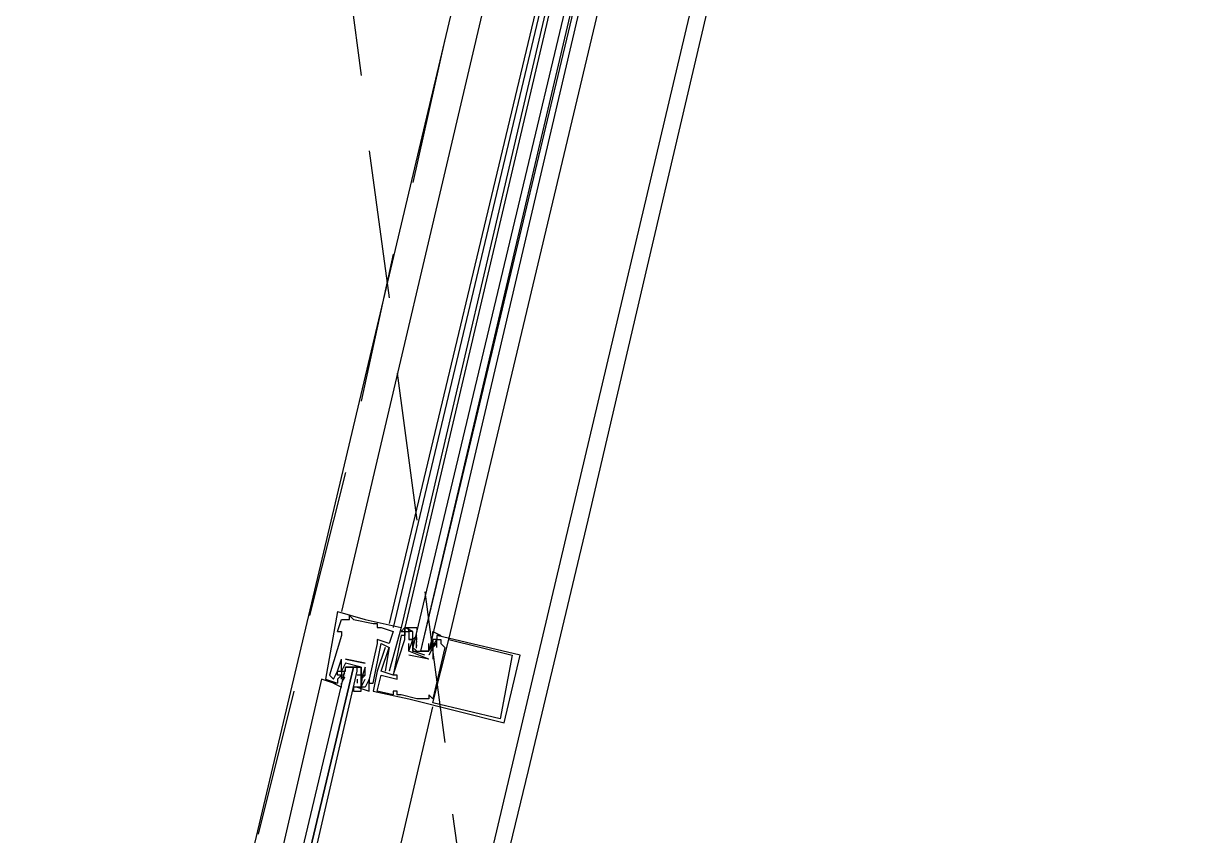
# Model space of a CAD drawing. Header units: feet. Extents: x -84 to 198, y -22 to 181.
# Drawn here: x 129.373 to 133.347, y 131.307 to 134.031 of the extents above; entities that cross this region are included whole.
import ezdxf

# ---------------------------------------------------------------- set-up
doc = ezdxf.new("R2010")
doc.units = ezdxf.units.FT
doc.layers.add('A-LINEA', color=7, linetype='CONTINUOUS')

msp = doc.modelspace()

# ---------------------------------------------------------------- linework, layer by layer
at = {"layer": 'A-LINEA'}
for p, q in [((129.3733, 128.0044), (131.2933, 136.1111)), ((130.1333, 127.8178), (132.0533, 135.9378)), ((131.2933, 135.6844), (130.44, 132.0578)), ((131.4667, 135.6444), (130.6, 132.0178)), ((131.48, 135.6444), (130.6133, 132.0044)), ((131.4933, 135.6444), (130.64, 132.0044)), ((131.5067, 135.6444), (130.6533, 132.0044)), ((130.8, 131.9644), (131.6667, 135.6044)), ((130.44, 134.3511), (130.5067, 133.8578)), ((130.7867, 133.9778), (130.68, 133.4978)), ((130.5333, 133.6044), (130.6, 133.1111)), ((130.6133, 133.2578), (130.5067, 132.7644)), ((130.6267, 132.8578), (130.6933, 132.3644)), ((130.4533, 132.5244), (130.3333, 132.0444)), ((130.72, 132.1244), (130.7867, 131.6178)), ((130.4267, 132.0578), (130.4267, 132.0578)), ((130.4667, 132.0444), (130.4667, 132.0444)), ((130.44, 132.0311), (130.44, 132.0311)), ((130.4533, 132.0311), (130.4533, 132.0311)), ((130.4667, 132.0311), (130.4667, 132.0311)), ((130.48, 132.0311), (130.48, 132.0311)), ((130.52, 132.0311), (130.52, 132.0311)), ((130.5467, 132.0178), (130.5467, 132.0178)), ((130.56, 132.0178), (130.56, 132.0178)), ((130.56, 132.0044), (130.56, 132.0044)), ((130.5733, 132.0044), (130.5733, 132.0044)), ((130.64, 132.0044), (130.64, 132.0044)), ((130.6533, 132.0044), (130.6533, 132.0044)), ((130.6533, 132.0044), (130.6533, 132.0044)), ((130.6533, 132.0044), (130.6533, 132.0044)), ((130.6533, 132.0044), (130.6533, 132.0044)), ((130.6533, 132.0044), (130.6533, 132.0044)), ((130.4267, 131.9911), (130.4267, 131.9911)), ((130.44, 131.9911), (130.44, 131.9911)), ((130.44, 131.9778), (130.44, 131.9778)), ((130.56, 131.9644), (130.56, 131.9644)), ((130.6133, 131.9911), (130.6133, 131.9911)), ((130.64, 131.9911), (130.64, 131.9911)), ((130.64, 131.9778), (130.64, 131.9778)), ((130.6533, 131.9911), (130.6533, 131.9911)), ((130.6533, 131.9911), (130.6533, 131.9911)), ((130.6533, 131.9911), (130.6533, 131.9911)), ((130.6533, 131.9778), (130.6533, 131.9778)), ((130.6533, 131.9778), (130.6533, 131.9778)), ((130.6533, 131.9644), (130.6533, 131.9644)), ((130.6667, 131.9911), (130.6667, 131.9911)), ((130.6667, 131.9644), (130.6667, 131.9644)), ((130.6667, 131.9644), (130.6667, 131.9644)), ((130.68, 131.9911), (130.68, 131.9911)), ((130.68, 131.9778), (130.68, 131.9778)), ((130.6933, 131.9778), (130.68, 131.9644)), ((130.68, 131.9644), (130.68, 131.9644)), ((130.68, 131.9644), (130.68, 131.9644)), ((130.6932, 131.9546), (130.6922, 131.9665)), ((130.6926, 131.9627), (130.6923, 131.981)), ((130.6933, 131.9778), (130.6933, 131.9778)), ((130.6933, 131.9644), (130.6933, 131.9644)), ((130.7467, 131.9644), (130.7467, 131.9644)), ((130.7467, 131.9511), (130.7467, 131.9644)), ((130.757, 131.9604), (130.7485, 131.9441)), ((130.76, 131.9778), (130.76, 131.9778)), ((130.76, 131.9644), (130.76, 131.9644)), ((130.7733, 131.9644), (130.7733, 131.9644)), ((130.8, 131.9644), (130.8, 131.9644)), ((130.56, 131.9511), (130.56, 131.9511)), ((130.5733, 131.9511), (130.5733, 131.9511)), ((130.5867, 131.9378), (130.5867, 131.9378)), ((130.6, 131.9511), (130.6, 131.9511)), ((130.6, 131.9378), (130.6, 131.9378)), ((130.6, 131.9378), (130.6, 131.9378)), ((130.6667, 131.9511), (130.6667, 131.9511)), ((130.6667, 131.9244), (130.6667, 131.9244)), ((130.6667, 131.9244), (130.6667, 131.9244)), ((130.68, 131.9511), (130.68, 131.9511)), ((130.6925, 131.9355), (130.6919, 131.9559)), ((130.6932, 131.9413), (130.6922, 131.9532)), ((130.6933, 131.9244), (130.7067, 131.9244)), ((130.7333, 131.9511), (130.7333, 131.9511)), ((130.7467, 131.9378), (130.7333, 131.9111)), ((130.7333, 131.9378), (130.7333, 131.9378)), ((130.7333, 131.9244), (130.7333, 131.9244)), ((130.7447, 131.9483), (130.735, 131.9303)), ((130.7418, 131.94), (130.7356, 131.9298)), ((130.7467, 131.9511), (130.7467, 131.9511)), ((130.7467, 131.9378), (130.7467, 131.9378)), ((130.7467, 131.9378), (130.7467, 131.9378)), ((130.7467, 131.9378), (130.7467, 131.9378)), ((130.7552, 131.9533), (130.7489, 131.9432)), ((130.76, 131.9511), (130.76, 131.9511)), ((130.76, 131.9378), (130.76, 131.9378)), ((130.7733, 131.9511), (130.7733, 131.9511)), ((130.7867, 131.9378), (130.7867, 131.9378)), ((130.44, 131.8978), (130.44, 131.8978)), ((130.44, 131.8978), (130.44, 131.8978)), ((130.4533, 131.8978), (130.52, 131.8844)), ((130.52, 131.8844), (130.4533, 131.8978)), ((130.4533, 131.8978), (130.4533, 131.8978)), ((130.4533, 131.8978), (130.4533, 131.8978)), ((130.4533, 131.8844), (130.4533, 131.8844)), ((130.4533, 131.8844), (130.4533, 131.8844)), ((130.52, 131.8844), (130.52, 131.8844)), ((130.52, 131.8844), (130.52, 131.8844)), ((130.7333, 131.8978), (130.6667, 131.9111)), ((130.6667, 131.9111), (130.6667, 131.9111)), ((130.7333, 131.9111), (130.7333, 131.9111)), ((130.7333, 131.9111), (130.7333, 131.9111)), ((130.7333, 131.8978), (130.7333, 131.8978)), ((130.7333, 131.8978), (130.7333, 131.8978)), ((130.7467, 131.8978), (130.7467, 131.8978)), ((131.0133, 131.9111), (131.0133, 131.9111)), ((131.04, 131.9111), (131.04, 131.9111)), ((130.4, 131.8444), (130.4, 131.8444)), ((130.4267, 131.8578), (130.4267, 131.8578)), ((130.4267, 131.8578), (130.4267, 131.8578)), ((130.4267, 131.8444), (130.4267, 131.8444)), ((130.44, 131.8578), (130.44, 131.8578)), ((130.44, 131.8444), (130.44, 131.8444)), ((130.44, 131.8311), (130.44, 131.8444)), ((130.442, 131.8339), (130.4516, 131.8519)), ((130.443, 131.8219), (130.4515, 131.8381)), ((130.4448, 131.8422), (130.4511, 131.8524)), ((130.4448, 131.8289), (130.4511, 131.839)), ((130.4533, 131.8711), (130.4533, 131.8711)), ((130.4533, 131.8578), (130.4533, 131.8578)), ((130.4533, 131.8444), (130.4533, 131.8444)), ((130.4667, 131.8711), (130.48, 131.8711)), ((130.4933, 131.8578), (130.4933, 131.8578)), ((130.5067, 131.8444), (130.5067, 131.8444)), ((130.5068, 131.8409), (130.5078, 131.829)), ((130.5075, 131.8467), (130.5081, 131.8263)), ((130.52, 131.8711), (130.52, 131.8711)), ((130.52, 131.8711), (130.52, 131.8711)), ((130.52, 131.8444), (130.52, 131.8444)), ((130.52, 131.8444), (130.52, 131.8444)), ((130.56, 131.8578), (130.56, 131.8578)), ((130.5733, 131.8578), (130.5733, 131.8578)), ((130.5733, 131.8444), (130.5733, 131.8444)), ((130.5867, 131.8578), (130.5867, 131.8578)), ((130.6, 131.8578), (130.6, 131.8578)), ((130.6133, 131.8444), (130.6133, 131.8444)), ((130.6133, 131.8444), (130.6133, 131.8444)), ((130.6267, 131.8444), (130.6267, 131.8444)), ((130.3867, 131.8311), (130.3867, 131.8311)), ((130.4133, 131.8311), (130.4133, 131.8311)), ((130.4267, 131.8178), (130.4267, 131.8178)), ((130.44, 131.8311), (130.44, 131.8311)), ((130.4933, 131.8311), (130.4933, 131.8178)), ((130.4933, 131.8311), (130.4933, 131.8311)), ((130.4933, 131.8178), (130.4933, 131.8178)), ((130.4933, 131.8044), (130.4933, 131.8044)), ((130.5067, 131.8311), (130.5067, 131.8311)), ((130.5067, 131.8311), (130.5067, 131.8311)), ((130.5067, 131.8044), (130.5067, 131.8044)), ((130.5068, 131.8276), (130.5078, 131.8157)), ((130.5074, 131.8196), (130.5077, 131.8013)), ((130.52, 131.8311), (130.52, 131.8311)), ((130.52, 131.8044), (130.52, 131.8044)), ((130.5333, 131.8311), (130.5333, 131.8311)), ((130.5333, 131.8311), (130.5333, 131.8311)), ((130.5333, 131.8178), (130.5333, 131.8178)), ((130.5333, 131.8044), (130.5333, 131.8044)), ((130.5467, 131.8178), (130.5467, 131.8178)), ((130.6267, 131.8311), (130.6267, 131.8311)), ((130.28, 131.7911), (130.16, 131.3111)), ((130.5333, 131.7911), (130.5333, 131.7911)), ((130.5467, 131.7911), (130.5467, 131.7911)), ((130.56, 131.7911), (130.56, 131.7911)), ((130.6133, 131.7911), (130.6133, 131.7911)), ((130.6133, 131.7778), (130.6133, 131.7778)), ((130.6267, 131.7911), (130.6267, 131.7911)), ((130.6267, 131.7778), (130.6267, 131.7778)), ((130.64, 131.7778), (130.64, 131.7778)), ((130.6667, 131.7644), (130.6667, 131.7644)), ((130.6933, 131.7644), (130.6933, 131.7644)), ((130.72, 131.7644), (130.72, 131.7644)), ((130.7333, 131.7778), (130.7333, 131.7778)), ((130.7333, 131.7644), (130.7333, 131.7644)), ((130.7467, 131.7644), (130.7467, 131.7644)), ((130.7467, 131.7511), (130.7467, 131.7511)), ((130.9733, 131.6978), (130.9733, 131.6978)), ((130.9867, 131.6844), (130.9867, 131.6844)), ((130.8133, 131.3778), (130.88, 130.8844))]:
    msp.add_line(p, q, dxfattribs=at)
for points in [[(133.3467, 141.1778), (133.1333, 140.2578), (132.9067, 139.3511), (132.7067, 138.4444), (132.4933, 137.5511), (132.28, 136.6711), (132.0667, 135.7911), (131.8667, 134.9244), (131.6667, 134.0711), (131.4667, 133.2178), (131.2667, 132.3644), (131.0667, 131.5244), (130.8667, 130.6978), (130.6667, 129.8844), (130.48, 129.0711), (130.2933, 128.2578), (130.1067, 127.4711)], [(131.56, 135.6311), (130.68, 131.9378), (130.6933, 131.9244), (130.7067, 131.9244), (131.5733, 135.6178)], [(131.6, 135.6178), (130.7333, 131.9244), (130.72, 131.9244), (130.7067, 131.9244), (131.5867, 135.6178)], [(130.4267, 132.0578), (130.3867, 131.8311), (130.4267, 131.8178)], [(130.4267, 132.0578), (130.52, 132.0311), (130.64, 132.0044), (130.6, 131.8578), (130.6, 131.8578)], [(130.4267, 131.9911), (130.44, 132.0311), (130.4533, 132.0311), (130.4667, 132.0311), (130.4667, 132.0444), (130.48, 132.0311), (130.5467, 132.0178), (130.56, 132.0178), (130.56, 132.0044), (130.5733, 132.0044), (130.6133, 131.9911), (130.6, 131.9511), (130.56, 131.9644), (130.56, 131.9511), (130.5333, 131.8311), (130.5333, 131.8311), (130.52, 131.8044), (130.5067, 131.8044), (130.52, 131.8311)], [(130.68, 131.9911), (130.6533, 132.0044), (130.64, 131.9911), (130.6533, 131.9911), (130.6533, 132.0044), (130.6533, 131.9911), (130.6533, 131.9778), (130.64, 131.9778), (130.6133, 131.8444), (130.5733, 131.8578), (130.6, 131.9378)], [(130.6533, 132.0044), (130.6667, 132.0044), (130.6667, 132.0044)], [(130.6533, 132.0044), (130.6667, 132.0044), (130.6667, 132.0044)], [(130.6533, 132.0044), (130.6667, 132.0044), (130.6667, 132.0044)], [(130.72, 131.9111), (130.68, 131.9244), (130.68, 131.9511), (130.68, 131.9644), (130.68, 131.9778), (130.68, 131.9911), (130.6667, 131.9911), (130.6667, 132.0044), (130.6933, 132.0044), (130.6933, 131.9911)], [(130.4267, 131.9911), (130.44, 131.9911), (130.44, 131.9778), (130.4, 131.8444), (130.4133, 131.8311), (130.4267, 131.8578), (130.4267, 131.8578), (130.44, 131.8978)], [(130.5867, 131.9378), (130.56, 131.8578), (130.5467, 131.7911), (130.6667, 131.7644), (130.9867, 131.6844), (131.04, 131.9111), (130.76, 131.9778)], [(130.76, 131.9378), (130.76, 131.9644), (130.7733, 131.9644), (130.7733, 131.9511), (130.7867, 131.9378), (130.7467, 131.7644), (130.7333, 131.7778), (130.7333, 131.7644), (130.72, 131.7644), (130.6933, 131.7644), (130.64, 131.7778), (130.6267, 131.7778), (130.6267, 131.7911), (130.6133, 131.7911), (130.6133, 131.7778), (130.56, 131.7911), (130.5733, 131.8444), (130.6267, 131.8311), (130.6267, 131.8444), (130.6133, 131.8444), (130.6533, 131.9644)], [(130.6533, 131.9644), (130.6533, 131.9911), (130.6667, 131.9911), (130.6667, 131.9644), (130.6667, 131.9644)], [(130.7333, 131.8978), (130.6667, 131.9244), (130.68, 131.9644), (130.6667, 131.9644), (130.68, 131.9644), (130.68, 131.9778)], [(130.68, 131.9644), (130.68, 131.9511), (130.68, 131.9244), (130.7333, 131.9244), (130.7333, 131.9378), (130.7333, 131.9511)], [(130.7467, 131.9778), (130.7467, 131.9911), (130.7733, 131.9778), (130.76, 131.9778), (130.76, 131.9644), (130.7467, 131.9644), (130.7467, 131.9511), (130.7467, 131.9378), (130.7333, 131.9111)], [(131.0133, 131.9111), (130.9733, 131.6978), (130.7467, 131.7511), (130.8, 131.9644), (131.0133, 131.9111)], [(130.4933, 131.8044), (130.5333, 131.7911), (130.5333, 131.8044), (130.5333, 131.8311), (130.5333, 131.8178), (130.5467, 131.8178), (130.5733, 131.9511), (130.6, 131.9378), (130.5867, 131.8578)], [(130.6667, 131.9244), (130.6667, 131.9244), (130.6667, 131.9511)], [(130.7467, 131.9511), (130.76, 131.9511), (130.7467, 131.9378)], [(130.7467, 131.9378), (130.7467, 131.9378), (130.7467, 131.8978)], [(130.4533, 131.8844), (130.44, 131.8578), (130.44, 131.8444), (130.4267, 131.8311), (130.4267, 131.8178), (130.4133, 131.8178), (130.44, 131.8044), (130.44, 131.8178)], [(130.44, 131.8444), (130.4267, 131.8444), (130.4267, 131.8578), (130.44, 131.8578), (130.44, 131.8978)], [(130.4933, 131.8044), (130.48, 131.8044), (130.48, 131.7911), (130.5067, 131.7911), (130.5067, 131.8044), (130.4933, 131.8044), (130.5067, 131.8044), (130.5067, 131.8178), (130.5067, 131.8311), (130.5067, 131.8444), (130.5067, 131.8711), (130.4533, 131.8844)], [(130, 129.7244), (130.4933, 131.8578), (130.4933, 131.8711), (130.48, 131.8711), (129.9733, 129.7378), (130.48, 131.8711), (130.4667, 131.8711), (130.4533, 131.8711), (129.9467, 129.7378)], [(130.44, 131.8578), (130.4533, 131.8578), (130.4533, 131.8711), (130.5067, 131.8711), (130.5067, 131.8444), (130.4933, 131.8444)], [(130.52, 131.8711), (130.5067, 131.8311), (130.5067, 131.8444), (130.52, 131.8444), (130.5067, 131.8311)], [(130.52, 131.8444), (130.52, 131.8444), (130.52, 131.8711), (130.52, 131.8711)], [(130.4133, 131.8178), (130.4133, 131.8178), (130.3733, 131.8311), (129.8933, 129.7511)], [(130.4133, 131.8178), (130.4133, 131.8178), (130.3733, 131.8311)], [(130.4133, 131.8178), (130.4133, 131.8178), (130.3733, 131.8311)], [(129.84, 127.8844), (130.2667, 129.6711), (130.7467, 131.7378)]]:
    msp.add_lwpolyline(points, dxfattribs=at)

doc.saveas('drawing.dxf')
